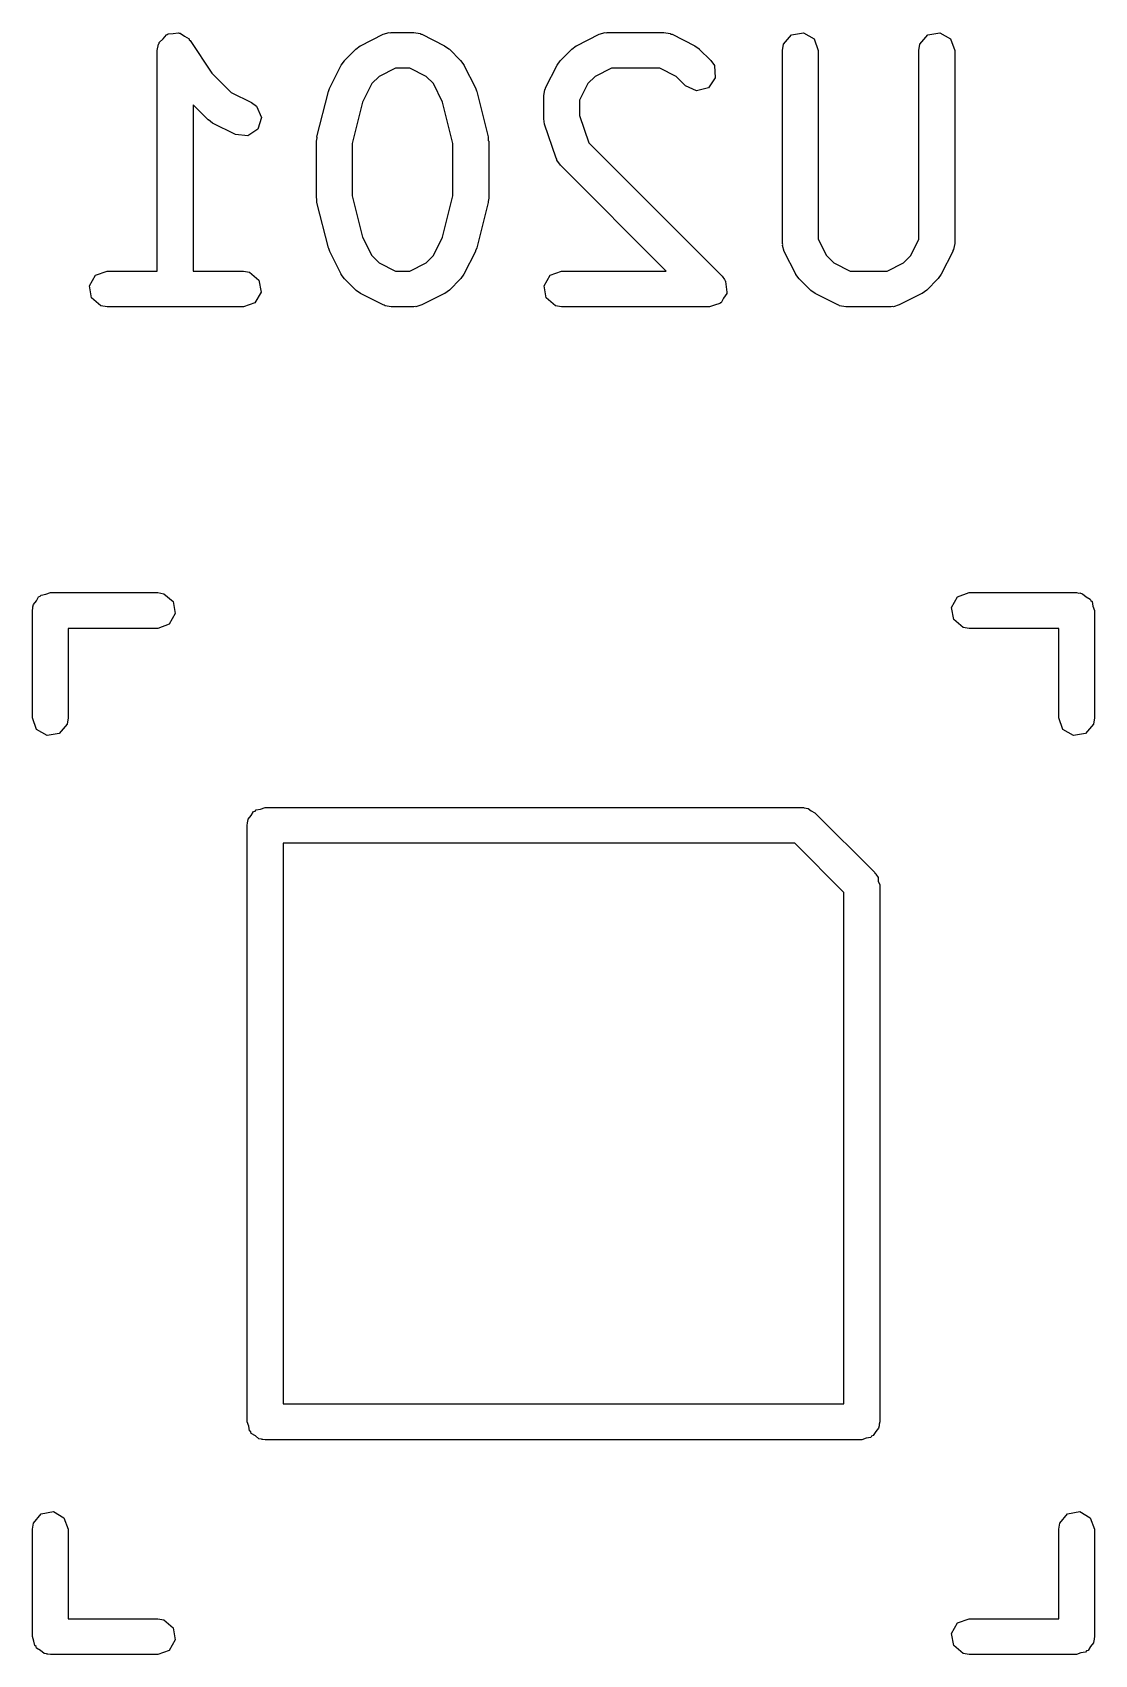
# Model space of a CAD drawing. Extents: x 88 to 206, y -135 to -60.
# Drawn here: x 163.49 to 167.94, y -96.41 to -89.62 of the extents above; entities that cross this region are included whole.
import ezdxf

# ---------------------------------------------------------------- set-up
doc = ezdxf.new("R2010")
doc.units = 0
doc.layers.add('BLACK', color=7, linetype='CONTINUOUS')

msp = doc.modelspace()

# ---------------------------------------------------------------- linework, layer by layer
at = {"layer": 'BLACK', "linetype": 'CONTINUOUS'}
for p, q in [((164.016, -89.6575), (164.032, -89.6425)), ((164.016, -89.6618), (164.016, -89.6575)), ((164.032, -89.6425), (164.046, -89.6258)), ((164.046, -89.6258), (164.05, -89.6251)), ((164.05, -89.6251), (164.053, -89.6221)), ((164.053, -89.6221), (164.075, -89.6207)), ((164.075, -89.6207), (164.096, -89.6169)), ((164.096, -89.6169), (164.1, -89.6191)), ((164.1, -89.6191), (164.104, -89.6188)), ((164.104, -89.6188), (164.122, -89.6317)), ((164.122, -89.6317), (164.141, -89.6426)), ((164.141, -89.6426), (164.142, -89.6466)), ((164.142, -89.6466), (164.146, -89.6492)), ((164.146, -89.6492), (164.237, -89.7859)), ((164.859, -89.6713), (164.955, -89.6237)), ((164.955, -89.6237), (164.98, -89.6163)), ((164.98, -89.6163), (164.984, -89.6173)), ((164.984, -89.6173), (164.988, -89.6158)), ((164.988, -89.6158), (165.083, -89.6158)), ((165.083, -89.6158), (165.109, -89.6203)), ((165.109, -89.6203), (165.112, -89.6232)), ((165.112, -89.6232), (165.117, -89.6237)), ((165.117, -89.6237), (165.212, -89.6713)), ((165.764, -89.6713), (165.859, -89.6237)), ((165.859, -89.6237), (165.884, -89.6163)), ((165.884, -89.6163), (165.889, -89.6173)), ((165.889, -89.6173), (165.893, -89.6158)), ((165.893, -89.6158), (166.131, -89.6158)), ((166.131, -89.6158), (166.157, -89.6203)), ((166.157, -89.6203), (166.16, -89.6232)), ((166.16, -89.6232), (166.165, -89.6237)), ((166.165, -89.6237), (166.26, -89.6713)), ((166.632, -89.6651), (166.665, -89.6258)), ((166.665, -89.6258), (166.715, -89.6169)), ((166.715, -89.6169), (166.76, -89.6426)), ((166.76, -89.6426), (166.777, -89.6908)), ((167.203, -89.6651), (167.236, -89.6258)), ((167.236, -89.6258), (167.287, -89.6169)), ((167.287, -89.6169), (167.331, -89.6426)), ((167.331, -89.6426), (167.349, -89.6908)), ((164.008, -89.6908), (164.013, -89.6651)), ((164.008, -90.6158), (164.008, -89.6908)), ((164.013, -89.6651), (164.016, -89.6618)), ((164.792, -89.733), (164.84, -89.6854)), ((164.84, -89.6854), (164.858, -89.6725)), ((164.858, -89.6725), (164.859, -89.6713)), ((165.212, -89.6713), (165.23, -89.6847)), ((165.23, -89.6847), (165.232, -89.6854)), ((165.232, -89.6854), (165.279, -89.733)), ((165.697, -89.733), (165.745, -89.6854)), ((165.745, -89.6854), (165.763, -89.6725)), ((165.763, -89.6725), (165.764, -89.6713)), ((166.26, -89.6713), (166.278, -89.6847)), ((166.278, -89.6847), (166.279, -89.6854)), ((166.279, -89.6854), (166.327, -89.733)), ((166.627, -89.6908), (166.632, -89.6651)), ((166.627, -90.5003), (166.627, -89.6908)), ((166.777, -89.6908), (166.777, -90.4826)), ((167.199, -89.6908), (167.203, -89.6651)), ((167.199, -90.4826), (167.199, -89.6908)), ((167.349, -89.6908), (167.349, -90.5003)), ((164.237, -89.7859), (164.318, -89.8672)), ((164.731, -89.8477), (164.778, -89.7525)), ((164.778, -89.7525), (164.792, -89.7345)), ((164.792, -89.7345), (164.792, -89.733)), ((165.006, -89.7658), (164.937, -89.8)), ((165.066, -89.7658), (165.006, -89.7658)), ((165.134, -89.8), (165.066, -89.7658)), ((165.279, -89.733), (165.292, -89.7514)), ((165.292, -89.7514), (165.293, -89.7525)), ((165.293, -89.7525), (165.341, -89.8477)), ((165.635, -89.8477), (165.683, -89.7525)), ((165.683, -89.7525), (165.696, -89.7345)), ((165.696, -89.7345), (165.697, -89.733)), ((165.911, -89.7658), (165.842, -89.8)), ((166.113, -89.7658), (165.911, -89.7658)), ((166.182, -89.8), (166.113, -89.7658)), ((166.327, -89.733), (166.342, -89.7543)), ((166.342, -89.7543), (166.346, -89.8054)), ((164.677, -90.0535), (164.725, -89.8631)), ((164.725, -89.8631), (164.73, -89.8512)), ((164.73, -89.8512), (164.731, -89.8477)), ((164.907, -89.8304), (164.868, -89.9074)), ((164.937, -89.8), (164.907, -89.8304)), ((165.165, -89.8304), (165.134, -89.8)), ((165.203, -89.9074), (165.165, -89.8304)), ((165.341, -89.8477), (165.345, -89.8601)), ((165.345, -89.8601), (165.347, -89.8631)), ((165.347, -89.8631), (165.394, -90.0535)), ((165.627, -89.8813), (165.632, -89.8556)), ((165.632, -89.8556), (165.635, -89.8522)), ((165.635, -89.8522), (165.635, -89.8477)), ((165.812, -89.8304), (165.777, -89.899)), ((165.842, -89.8), (165.812, -89.8304)), ((166.221, -89.8391), (166.182, -89.8)), ((166.267, -89.8607), (166.221, -89.8391)), ((166.317, -89.8475), (166.267, -89.8607)), ((166.346, -89.8054), (166.317, -89.8475)), ((164.221, -89.9819), (164.158, -89.9195)), ((164.158, -89.9195), (164.158, -90.6158)), ((164.318, -89.8672), (164.403, -89.9094)), ((164.403, -89.9094), (164.424, -89.9249)), ((164.424, -89.9249), (164.444, -89.972)), ((164.868, -89.9074), (164.825, -90.081)), ((165.247, -90.081), (165.203, -89.9074)), ((165.627, -89.9765), (165.627, -89.8813)), ((165.777, -89.899), (165.777, -89.9643)), ((164.222, -89.9826), (164.221, -89.9819)), ((164.24, -89.996), (164.222, -89.9826)), ((164.336, -90.0436), (164.24, -89.996)), ((164.444, -89.972), (164.429, -90.0212)), ((165.628, -89.978), (165.627, -89.9765)), ((165.631, -90.0002), (165.628, -89.978)), ((165.679, -90.1431), (165.631, -90.0002)), ((165.777, -89.9643), (165.816, -90.0788)), ((164.387, -90.0494), (164.336, -90.0436)), ((164.429, -90.0212), (164.387, -90.0494)), ((164.675, -90.0717), (164.678, -90.057)), ((164.678, -90.057), (164.677, -90.0535)), ((165.394, -90.0535), (165.395, -90.0685)), ((164.675, -90.3098), (164.675, -90.0717)), ((164.825, -90.081), (164.825, -90.3006)), ((165.247, -90.3006), (165.247, -90.081)), ((165.395, -90.0685), (165.397, -90.0717)), ((165.397, -90.0717), (165.397, -90.3098)), ((165.816, -90.0788), (166.375, -90.6377)), ((165.682, -90.1466), (165.679, -90.1431)), ((165.682, -90.151), (165.682, -90.1466)), ((165.697, -90.1724), (165.682, -90.151)), ((166.14, -90.6158), (165.697, -90.1724)), ((164.676, -90.3131), (164.675, -90.3098)), ((164.677, -90.328), (164.676, -90.3131)), ((164.725, -90.5185), (164.677, -90.328)), ((164.825, -90.3006), (164.868, -90.4741)), ((165.203, -90.4741), (165.247, -90.3006)), ((165.394, -90.328), (165.347, -90.5185)), ((165.397, -90.3098), (165.394, -90.3246)), ((165.394, -90.3246), (165.394, -90.328)), ((164.868, -90.4741), (164.907, -90.5511)), ((165.165, -90.5511), (165.203, -90.4741)), ((164.727, -90.5214), (164.725, -90.5185)), ((164.731, -90.5338), (164.727, -90.5214)), ((164.778, -90.6291), (164.731, -90.5338)), ((165.341, -90.5338), (165.293, -90.6291)), ((165.347, -90.5185), (165.341, -90.5303)), ((165.341, -90.5303), (165.341, -90.5338)), ((166.629, -90.5045), (166.627, -90.5003)), ((166.628, -90.5089), (166.629, -90.5045)), ((166.635, -90.5338), (166.628, -90.5089)), ((166.683, -90.6291), (166.635, -90.5338)), ((166.777, -90.4826), (166.812, -90.5511)), ((167.165, -90.5511), (167.199, -90.4826)), ((167.341, -90.5338), (167.293, -90.6291)), ((167.344, -90.526), (167.341, -90.5294)), ((167.341, -90.5294), (167.341, -90.5338)), ((167.349, -90.5003), (167.344, -90.526)), ((164.907, -90.5511), (164.937, -90.5815)), ((164.937, -90.5815), (165.006, -90.6158)), ((165.066, -90.6158), (165.134, -90.5815)), ((165.134, -90.5815), (165.165, -90.5511)), ((166.812, -90.5511), (166.842, -90.5815)), ((166.842, -90.5815), (166.911, -90.6158)), ((167.066, -90.6158), (167.134, -90.5815)), ((167.134, -90.5815), (167.165, -90.5511)), ((163.724, -90.6778), (163.749, -90.6333)), ((163.733, -90.7283), (163.724, -90.6778)), ((163.749, -90.6333), (163.798, -90.6158)), ((163.798, -90.6158), (164.008, -90.6158)), ((164.158, -90.6158), (164.369, -90.6158)), ((164.369, -90.6158), (164.395, -90.6203)), ((164.395, -90.6203), (164.434, -90.6533)), ((164.434, -90.6533), (164.443, -90.7038)), ((164.779, -90.6302), (164.778, -90.6291)), ((164.792, -90.6486), (164.779, -90.6302)), ((164.84, -90.6962), (164.792, -90.6486)), ((165.006, -90.6158), (165.066, -90.6158)), ((165.279, -90.6486), (165.232, -90.6962)), ((165.28, -90.6471), (165.279, -90.6486)), ((165.293, -90.6291), (165.28, -90.6471)), ((165.629, -90.6778), (165.654, -90.6333)), ((165.638, -90.7283), (165.629, -90.6778)), ((165.654, -90.6333), (165.702, -90.6158)), ((165.702, -90.6158), (166.14, -90.6158)), ((166.375, -90.6377), (166.384, -90.6512)), ((166.384, -90.6512), (166.386, -90.6533)), ((166.386, -90.6533), (166.387, -90.6553)), ((166.387, -90.6553), (166.389, -90.6591)), ((166.389, -90.6591), (166.391, -90.6816)), ((166.684, -90.6302), (166.683, -90.6291)), ((166.697, -90.6486), (166.684, -90.6302)), ((166.745, -90.6962), (166.697, -90.6486)), ((166.911, -90.6158), (167.066, -90.6158)), ((167.279, -90.6486), (167.232, -90.6962)), ((167.28, -90.6471), (167.279, -90.6486)), ((167.293, -90.6291), (167.28, -90.6471)), ((163.772, -90.7613), (163.733, -90.7283)), ((164.443, -90.7038), (164.417, -90.7482)), ((164.841, -90.6969), (164.84, -90.6962)), ((164.859, -90.7102), (164.841, -90.6969)), ((164.955, -90.7579), (164.859, -90.7102)), ((165.212, -90.7102), (165.117, -90.7579)), ((165.213, -90.7091), (165.212, -90.7102)), ((165.232, -90.6962), (165.213, -90.7091)), ((165.677, -90.7613), (165.638, -90.7283)), ((166.381, -90.7287), (166.37, -90.7482)), ((166.394, -90.7102), (166.381, -90.7287)), ((166.391, -90.6816), (166.395, -90.7038)), ((166.395, -90.7038), (166.394, -90.7068)), ((166.394, -90.7068), (166.394, -90.7102)), ((166.746, -90.6969), (166.745, -90.6962)), ((166.764, -90.7102), (166.746, -90.6969)), ((166.859, -90.7579), (166.764, -90.7102)), ((167.212, -90.7102), (167.117, -90.7579)), ((167.213, -90.7091), (167.212, -90.7102)), ((167.232, -90.6962), (167.213, -90.7091)), ((163.798, -90.7658), (163.772, -90.7613)), ((164.369, -90.7658), (163.798, -90.7658)), ((164.417, -90.7482), (164.369, -90.7658)), ((164.959, -90.7584), (164.955, -90.7579)), ((164.963, -90.7613), (164.959, -90.7584)), ((164.988, -90.7658), (164.963, -90.7613)), ((165.083, -90.7658), (164.988, -90.7658)), ((165.088, -90.7642), (165.083, -90.7658)), ((165.092, -90.7653), (165.088, -90.7642)), ((165.117, -90.7579), (165.092, -90.7653)), ((165.702, -90.7658), (165.677, -90.7613)), ((166.322, -90.7658), (165.702, -90.7658)), ((166.343, -90.7581), (166.322, -90.7658)), ((166.365, -90.7522), (166.343, -90.7581)), ((166.366, -90.7494), (166.365, -90.7522)), ((166.37, -90.7482), (166.366, -90.7494)), ((166.864, -90.7584), (166.859, -90.7579)), ((166.867, -90.7613), (166.864, -90.7584)), ((166.893, -90.7658), (166.867, -90.7613)), ((167.083, -90.7658), (166.893, -90.7658)), ((167.088, -90.7642), (167.083, -90.7658)), ((167.092, -90.7653), (167.088, -90.7642)), ((167.117, -90.7579), (167.092, -90.7653)), ((163.522, -91.9734), (163.541, -91.9701)), ((163.541, -91.9701), (163.56, -91.9634)), ((163.56, -91.9634), (164.01, -91.9634)), ((164.01, -91.9634), (164.035, -91.9679)), ((164.035, -91.9679), (164.075, -92.0009)), ((167.361, -91.9809), (167.41, -91.9634)), ((167.41, -91.9634), (167.86, -91.9634)), ((167.86, -91.9634), (167.869, -91.9651)), ((167.869, -91.9651), (167.873, -91.9645)), ((167.873, -91.9645), (167.876, -91.9662)), ((167.876, -91.9662), (167.885, -91.9679)), ((167.885, -91.9679), (167.9, -91.9804)), ((163.485, -92.0384), (163.486, -92.0287)), ((163.485, -92.4884), (163.485, -92.0384)), ((163.486, -92.0254), (163.487, -92.0225)), ((163.486, -92.0287), (163.486, -92.0254)), ((163.487, -92.0225), (163.489, -92.0127)), ((163.489, -92.0127), (163.502, -91.9978)), ((163.502, -91.9978), (163.511, -91.9809)), ((163.511, -91.9809), (163.518, -91.9786)), ((163.518, -91.9786), (163.522, -91.9734)), ((164.075, -92.0009), (164.083, -92.0514)), ((167.336, -92.0254), (167.361, -91.9809)), ((167.345, -92.0759), (167.336, -92.0254)), ((167.9, -91.9804), (167.917, -91.9902)), ((167.917, -91.9902), (167.919, -91.9965)), ((167.919, -91.9965), (167.925, -92.0009)), ((167.925, -92.0009), (167.928, -92.0201)), ((167.928, -92.0201), (167.935, -92.0384)), ((167.935, -92.0384), (167.935, -92.4884)), ((164.058, -92.0959), (164.01, -92.1134)), ((164.083, -92.0514), (164.058, -92.0959)), ((167.384, -92.1089), (167.345, -92.0759)), ((164.01, -92.1134), (163.635, -92.1134)), ((163.635, -92.1134), (163.635, -92.4884)), ((167.41, -92.1134), (167.384, -92.1089)), ((167.785, -92.1134), (167.41, -92.1134)), ((167.785, -92.4884), (167.785, -92.1134)), ((163.502, -92.5366), (163.485, -92.4884)), ((163.63, -92.5141), (163.597, -92.5534)), ((163.635, -92.4884), (163.63, -92.5141)), ((167.802, -92.5366), (167.785, -92.4884)), ((167.93, -92.5141), (167.897, -92.5534)), ((167.935, -92.4884), (167.93, -92.5141)), ((163.547, -92.5623), (163.502, -92.5366)), ((163.597, -92.5534), (163.547, -92.5623)), ((167.847, -92.5623), (167.802, -92.5366)), ((167.897, -92.5534), (167.847, -92.5623)), ((164.386, -92.9254), (164.387, -92.9225)), ((164.387, -92.9225), (164.389, -92.9127)), ((164.389, -92.9127), (164.402, -92.8978)), ((164.402, -92.8978), (164.411, -92.8809)), ((164.411, -92.8809), (164.418, -92.8786)), ((164.418, -92.8786), (164.422, -92.8734)), ((164.422, -92.8734), (164.441, -92.8701)), ((164.441, -92.8701), (164.46, -92.8634)), ((164.46, -92.8634), (166.71, -92.8634)), ((166.71, -92.8634), (166.714, -92.8642)), ((166.714, -92.8642), (166.716, -92.8637)), ((166.716, -92.8637), (166.719, -92.8651)), ((166.719, -92.8651), (166.735, -92.8679)), ((166.735, -92.8679), (166.748, -92.8784)), ((166.748, -92.8784), (166.763, -92.8854)), ((166.763, -92.8854), (167.013, -93.1354)), ((164.385, -92.9384), (164.386, -92.9287)), ((164.385, -95.4384), (164.385, -92.9384)), ((164.386, -92.9287), (164.386, -92.9254)), ((164.535, -93.0134), (164.535, -95.3634)), ((166.679, -93.0134), (164.535, -93.0134)), ((166.885, -93.2195), (166.679, -93.0134)), ((167.013, -93.1354), (167.015, -93.1392)), ((167.015, -93.1392), (167.017, -93.1402)), ((167.017, -93.1402), (167.018, -93.1433)), ((167.018, -93.1433), (167.028, -93.1567)), ((167.028, -93.1567), (167.029, -93.173)), ((167.029, -93.173), (167.035, -93.1884)), ((167.035, -93.1884), (167.035, -95.4384)), ((166.885, -95.3634), (166.885, -93.2195)), ((164.535, -95.3634), (166.885, -95.3634)), ((164.391, -95.4567), (164.385, -95.4384)), ((164.395, -95.4759), (164.391, -95.4567)), ((164.4, -95.4802), (164.395, -95.4759)), ((164.402, -95.4866), (164.4, -95.4802)), ((164.419, -95.4964), (164.402, -95.4866)), ((164.434, -95.5089), (164.419, -95.4964)), ((166.997, -95.5034), (166.978, -95.5067)), ((167.001, -95.4982), (166.997, -95.5034)), ((167.008, -95.4959), (167.001, -95.4982)), ((167.018, -95.479), (167.008, -95.4959)), ((167.03, -95.4641), (167.018, -95.479)), ((167.032, -95.4543), (167.03, -95.4641)), ((167.033, -95.4514), (167.032, -95.4543)), ((167.035, -95.4384), (167.033, -95.4481)), ((167.033, -95.4481), (167.033, -95.4514)), ((164.444, -95.5106), (164.434, -95.5089)), ((164.447, -95.5123), (164.444, -95.5106)), ((164.45, -95.5117), (164.447, -95.5123)), ((164.46, -95.5134), (164.45, -95.5117)), ((166.96, -95.5134), (164.46, -95.5134)), ((166.978, -95.5067), (166.96, -95.5134)), ((163.489, -95.8627), (163.522, -95.8234)), ((163.522, -95.8234), (163.573, -95.8145)), ((163.573, -95.8145), (163.617, -95.8402)), ((163.617, -95.8402), (163.635, -95.8884)), ((167.789, -95.8627), (167.822, -95.8234)), ((167.822, -95.8234), (167.873, -95.8145)), ((167.873, -95.8145), (167.917, -95.8402)), ((167.917, -95.8402), (167.935, -95.8884)), ((163.485, -95.8884), (163.489, -95.8627)), ((163.485, -96.3384), (163.485, -95.8884)), ((163.635, -95.8884), (163.635, -96.2634)), ((167.785, -95.8884), (167.789, -95.8627)), ((167.785, -96.2634), (167.785, -95.8884)), ((167.935, -95.8884), (167.935, -96.3384)), ((163.635, -96.2634), (164.01, -96.2634)), ((164.01, -96.2634), (164.035, -96.2679)), ((164.035, -96.2679), (164.075, -96.3009)), ((164.075, -96.3009), (164.083, -96.3514)), ((167.336, -96.3254), (167.361, -96.2809)), ((167.361, -96.2809), (167.41, -96.2634)), ((167.41, -96.2634), (167.785, -96.2634)), ((163.491, -96.3567), (163.485, -96.3384)), ((163.495, -96.3759), (163.491, -96.3567)), ((163.5, -96.3802), (163.495, -96.3759)), ((163.502, -96.3866), (163.5, -96.3802)), ((163.519, -96.3964), (163.502, -96.3866)), ((164.083, -96.3514), (164.058, -96.3959)), ((167.345, -96.3759), (167.336, -96.3254)), ((167.384, -96.4089), (167.345, -96.3759)), ((167.918, -96.379), (167.908, -96.3959)), ((167.93, -96.3641), (167.918, -96.379)), ((167.932, -96.3543), (167.93, -96.3641)), ((167.933, -96.3514), (167.932, -96.3543)), ((167.935, -96.3384), (167.933, -96.3481)), ((167.933, -96.3481), (167.933, -96.3514)), ((163.534, -96.4089), (163.519, -96.3964)), ((163.544, -96.4106), (163.534, -96.4089)), ((163.547, -96.4123), (163.544, -96.4106)), ((163.55, -96.4117), (163.547, -96.4123)), ((163.56, -96.4134), (163.55, -96.4117)), ((164.01, -96.4134), (163.56, -96.4134)), ((164.058, -96.3959), (164.01, -96.4134)), ((167.41, -96.4134), (167.384, -96.4089)), ((167.86, -96.4134), (167.41, -96.4134)), ((167.878, -96.4067), (167.86, -96.4134)), ((167.897, -96.4034), (167.878, -96.4067)), ((167.901, -96.3982), (167.897, -96.4034)), ((167.908, -96.3959), (167.901, -96.3982))]:
    msp.add_line(p, q, dxfattribs=at)

doc.saveas('drawing.dxf')
